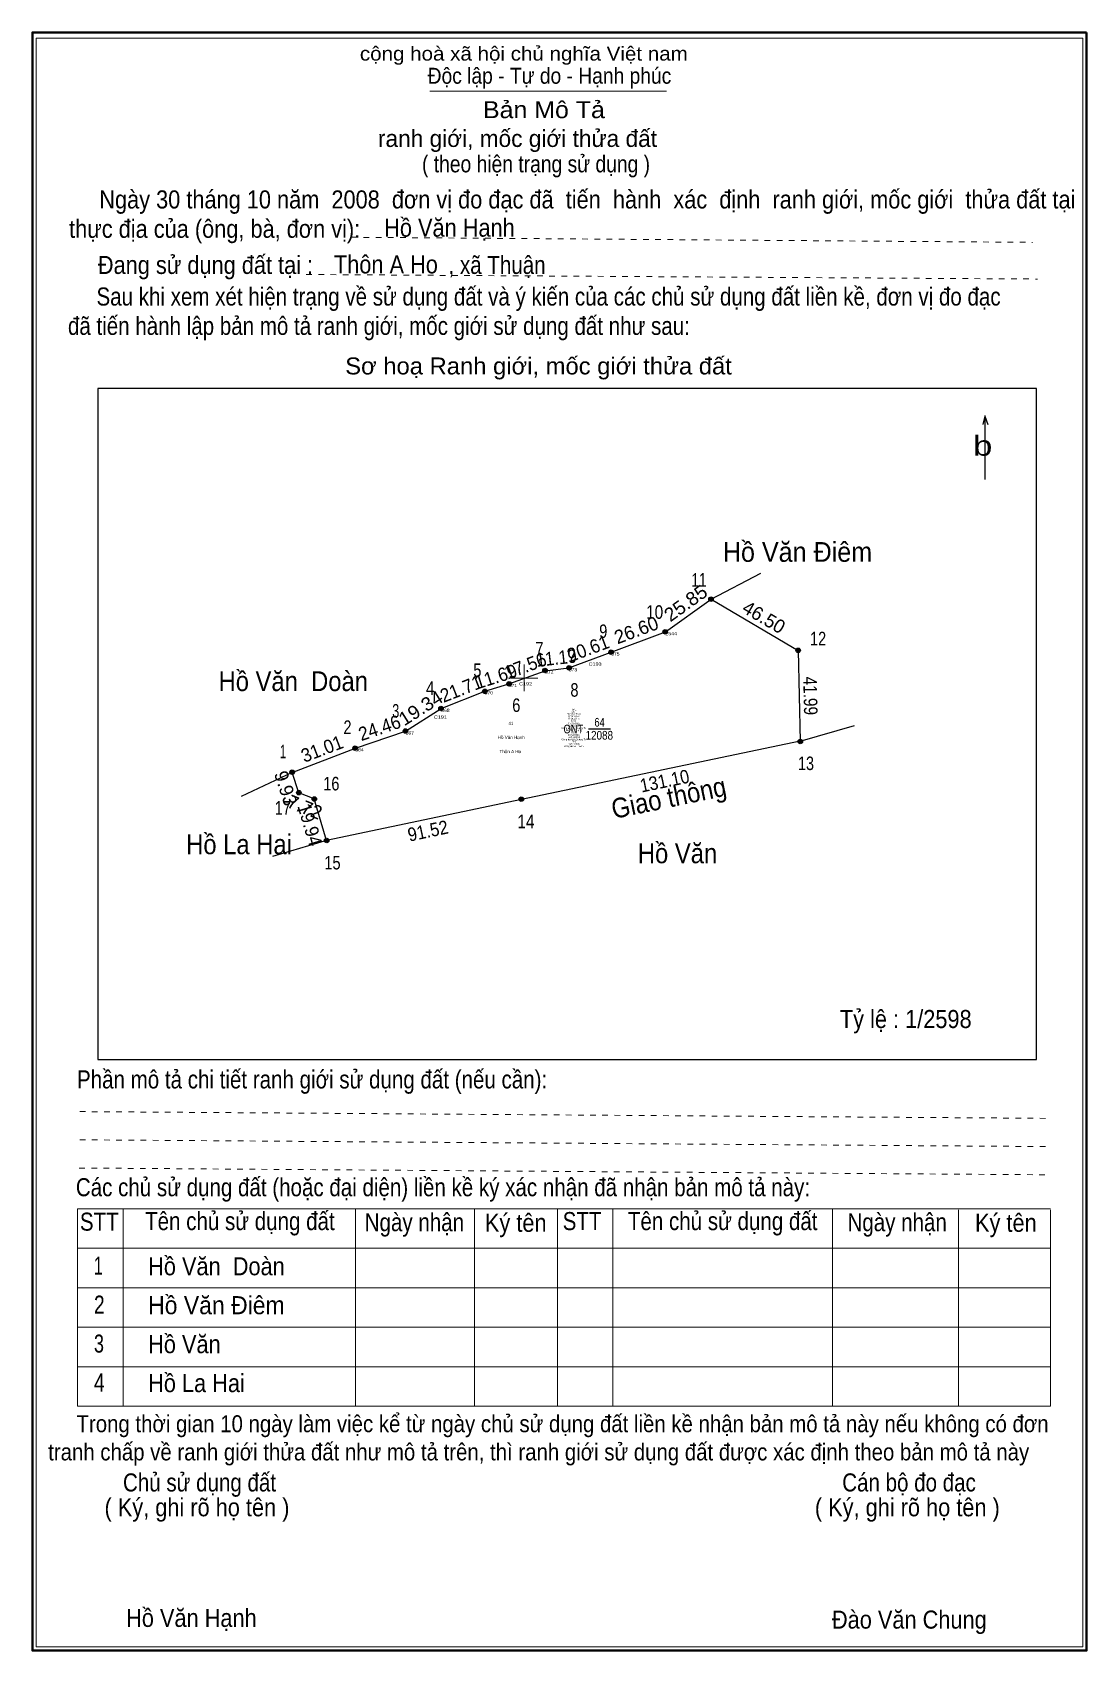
# Model space of a CAD drawing. Header units: metres. Extents: x 987.7 to 1006.3, y 990.8 to 1019.5.
import ezdxf
from ezdxf.enums import TextEntityAlignment as Align

# ---------------------------------------------------------------- set-up
doc = ezdxf.new("R2010")
doc.units = ezdxf.units.M
doc.header["$LTSCALE"] = 0.096
doc.linetypes.add('DOTTED', pattern=[1.5, 0.3, -1.2])
for name, color, linetype in [('1', 7, 'Continuous'), ('15', 7, 'Continuous'), ('5', 7, 'Continuous'), ('54', 7, 'Continuous')]:
    doc.layers.add(name, color=color, linetype=linetype)
for name, color, linetype, lineweight in [('10', 7, 'Continuous', 25), ('13', 7, 'Continuous', 25), ('2', 7, 'Continuous', 13), ('3', 7, 'Continuous', 25), ('4', 7, 'Continuous', 13), ('62', 7, 'Continuous', 13)]:
    doc.layers.add(name, color=color, linetype=linetype, lineweight=lineweight)

msp = doc.modelspace()

# ---------------------------------------------------------------- hatches: boundary and pattern name
at = {"layer": '3'}
for points in [[(999.72672, 1009.44721, 1), (999.64672, 1009.44721, 1)], [(998.91719, 1008.86825, 1), (998.83719, 1008.86825, 1)], [(997.95867, 1008.50795, 1), (997.87867, 1008.50795, 1)], [(1001.27112, 1008.54259, 1), (1001.19112, 1008.54259, 1)], [(996.7869, 1008.18498, 1), (996.7069, 1008.18498, 1)], [(997.21496, 1008.23194, 1), (997.13496, 1008.23194, 1)], [(995.72369, 1007.81543, 1), (995.64369, 1007.81543, 1)], [(996.15328, 1007.94939, 1), (996.07328, 1007.94939, 1)], [(994.94571, 1007.51056, 1), (994.86571, 1007.51056, 1)], [(994.31672, 1007.11214, 1), (994.23672, 1007.11214, 1)], [(1001.31, 1006.9266, 1), (1001.23, 1006.9266, 1)], [(993.42557, 1006.80803, 1), (993.34557, 1006.80803, 1)], [(992.31, 1006.38305, 1), (992.23, 1006.38305, 1)], [(992.42818, 1006.01967, 1), (992.34818, 1006.01967, 1)], [(992.7038, 1005.9088, 1), (992.6238, 1005.9088, 1)], [(996.36808, 1005.90457, 1), (996.28808, 1005.90457, 1)], [(992.92206, 1005.17279, 1), (992.84206, 1005.17279, 1)]]:
    msp.add_hatch(color=256, dxfattribs=at).paths.add_polyline_path(points)

# ---------------------------------------------------------------- linework, layer by layer
at = {"layer": '10'}
for p, q in [((999.69, 1009.45), (1000.57, 1009.91)), ((1001.27, 1006.93), (1002.23, 1007.21)), ((992.27, 1006.38), (991.37, 1005.95)), ((992.88, 1005.17), (991.92, 1004.89))]:
    msp.add_line(p, q, dxfattribs=at)
msp.add_lwpolyline([(992.27, 1006.38), (993.39, 1006.81), (994.28, 1007.11), (994.91, 1007.51), (995.68, 1007.82), (996.11, 1007.95), (996.75, 1008.18), (997.17, 1008.23), (997.92, 1008.51), (998.88, 1008.87), (999.69, 1009.45), (1001.23, 1008.54), (1001.27, 1006.93), (996.33, 1005.9), (992.88, 1005.17), (992.66, 1005.91), (992.39, 1006.02)], close=True, dxfattribs=at)
at = {"layer": '13'}
msp.add_line((997.52, 1007.15), (997.91, 1007.15), dxfattribs=at)
at = {"layer": '2'}
for p, q in [((994.71, 1018.45), (998.9, 1018.45)), ((988.47, 998.65), (1005.7, 998.65)), ((988.47, 995.15), (988.47, 998.65)), ((989.28, 995.15), (989.28, 998.65)), ((993.39, 995.15), (993.39, 998.65)), ((995.5, 995.15), (995.5, 998.65)), ((996.97, 995.15), (996.97, 998.65)), ((997.95, 995.15), (997.95, 998.65)), ((1001.84, 995.15), (1001.84, 998.65)), ((1004.07, 995.15), (1004.07, 998.63)), ((1005.7, 995.15), (1005.7, 998.63)), ((988.47, 997.95), (1005.7, 997.95)), ((988.47, 997.25), (1005.7, 997.25)), ((988.47, 996.55), (1005.7, 996.55)), ((988.47, 995.85), (1005.7, 995.85)), ((988.47, 995.15), (1005.7, 995.15))]:
    msp.add_line(p, q, dxfattribs=at)
at = {"layer": '2', "linetype": 'DOTTED'}
for p, q in [((993.32, 1015.86), (1005.38, 1015.77)), ((992.52, 1015.2), (1005.47, 1015.12)), ((988.51, 1000.37), (1005.68, 1000.25)), ((988.51, 999.87), (1005.68, 999.75)), ((988.5, 999.37), (1005.67, 999.25))]:
    msp.add_line(p, q, dxfattribs=at)
at = {"layer": '2', "lineweight": 25}
for p, q in [((1004.54, 1012.69), (1004.5, 1012.54)), ((1004.54, 1012.7), (1004.54, 1011.57)), ((1004.54, 1012.69), (1004.59, 1012.54))]:
    msp.add_line(p, q, dxfattribs=at)
at = {"layer": '2', "lineweight": 40}
msp.add_lwpolyline([(1006.34, 1019.49), (987.67, 1019.49), (987.67, 990.82), (1006.34, 990.82)], close=True, dxfattribs=at)
at = {"layer": '2'}
msp.add_lwpolyline([(1006.27, 1019.39), (987.74, 1019.39), (987.74, 990.89), (1006.27, 990.89)], close=True, dxfattribs=at)
at = {"layer": '2', "lineweight": 25}
msp.add_lwpolyline([(988.83, 1001.29), (1005.45, 1001.29), (1005.45, 1013.18), (988.83, 1013.18)], close=True, dxfattribs=at)
at = {"layer": '3'}
for centre in [(999.68672, 1009.44721), (998.87719, 1008.86825), (997.91867, 1008.50795), (1001.23112, 1008.54259), (996.7469, 1008.18498), (997.17496, 1008.23194), (995.68369, 1007.81543), (996.11328, 1007.94939), (994.90571, 1007.51056), (994.27672, 1007.11214), (1001.27, 1006.9266), (993.38557, 1006.80803), (992.27, 1006.38305), (992.38818, 1006.01967), (992.6638, 1005.9088), (996.32808, 1005.90457), (992.88206, 1005.17279)]:
    msp.add_circle(centre, 0.04, dxfattribs=at)
at = {"layer": '4'}
for p, q in [((998.89, 1008.87), (998.86, 1008.87)), ((998.88, 1008.86), (998.88, 1008.88))]:
    msp.add_line(p, q, dxfattribs=at)
at = {"layer": '62'}
for p, q in [((996.15, 1008.05), (996.62, 1008.05)), ((996.38, 1007.82), (996.38, 1008.29))]:
    msp.add_line(p, q, dxfattribs=at)

# ---------------------------------------------------------------- texts
at = {"layer": '1'}
for s, width, p in [('11', 0.75, (999.475, 1009.67)), ('10', 0.85, (998.69, 1009.1)), ('9', 0.8, (997.78, 1008.76)), ('7', 0.8, (996.65, 1008.45)), ('12', 0.8, (1001.585, 1008.63)), ('5', 0.8, (995.55, 1008.07)), ('4', 0.85, (994.715, 1007.75)), ('8', 0.8, (997.27, 1007.72)), ('3', 0.7, (994.105, 1007.35)), ('6', 0.8, (996.24, 1007.45)), ('2', 0.8, (993.25, 1007.06)), ('1', 0.65, (992.11, 1006.63)), ('13', 0.8, (1001.37, 1006.42)), ('16', 0.8, (992.965, 1006.06)), ('17', 0.8, (992.105, 1005.63)), ('14', 0.85, (996.41, 1005.39)), ('15', 0.8, (992.985, 1004.66))]:
    msp.add_text(s, height=0.24, dxfattribs=dict(at, width=width)).set_placement(p, align=Align.CENTER)
at = {"layer": '13', "width": 0.8}
msp.add_text('ONT ', height=0.154, dxfattribs=at).set_placement((997.47, 1007.07), align=Align.RIGHT)
at = {"layer": '13'}
for s, width, p in [('64', 0.8, (997.715, 1007.19)), ('12088', 0.85, (997.71, 1006.96))]:
    msp.add_text(s, height=0.154, dxfattribs=dict(at, width=width)).set_placement(p, align=Align.CENTER)
at = {"layer": '15'}
for s, width, p in [('41', 0.8, (996.145, 1007.22)), ('Hồ Văn Hạnh', 0.95, (996.15, 1006.97)), ('Thôn A Ho ', 0.95, (996.145, 1006.72))]:
    msp.add_text(s, height=0.05772, dxfattribs=dict(at, width=width)).set_placement(p, align=Align.CENTER)
at = {"layer": '2'}
for s, height, width, p in [('cộng hoà xã hội chủ nghĩa Việt nam', 0.2474, 1.1, (993.47, 1018.99)), ('Độc lập - Tự do - Hạnh phúc', 0.2828, 0.9, (994.67, 1018.58)), ('Bản Mô Tả', 0.3, 1.1, (995.65, 1017.97)), ('( theo hiện trạng sử dụng )', 0.3, 0.85, (994.57, 1017.01)), ('     Ngày 30 tháng 10 năm  2008  đơn vị đo đạc đã  tiến  hành  xác  định  ranh giới, mốc giới  thửa đất tại ', 0.32, 0.9, (988.32, 1016.37)), ('thực địa của (ông, bà, đơn vị): ', 0.32, 0.9, (988.32, 1015.85)), ('Đang sử dụng đất tại :', 0.32, 0.9, (988.83, 1015.21)), (', xã Thuận', 0.32, 0.85, (995.04, 1015.21)), ('     Sau khi xem xét hiện trạng về sử dụng đất và ý kiến của các chủ sử dụng đất liền kề, đơn vị đo đạc ', 0.32, 0.85, (988.3, 1014.65)), ('đã tiến hành lập bản mô tả ranh giới, mốc giới sử dụng đất như sau:', 0.32, 0.85, (988.3, 1014.13)), ('Sơ hoạ Ranh giới, mốc giới thửa đất', 0.3, 1.05, (993.21, 1013.43)), ('Phần mô tả chi tiết ranh giới sử dụng đất (nếu cần):', 0.32, 0.85, (988.46, 1000.78)), ('Các chủ sử dụng đất (hoặc đại diện) liền kề ký xác nhận đã nhận bản mô tả này:', 0.32, 0.85, (988.44, 998.87)), ('     Trong thời gian 10 ngày làm việc kể từ ngày chủ sử dụng đất liền kề nhận bản mô tả này nếu không có đơn ', 0.3, 0.9, (987.95, 994.69)), ('tranh chấp về ranh giới thửa đất như mô tả trên, thì ranh giới sử dụng đất được xác định theo bản mô tả này', 0.3, 0.9, (987.95, 994.19))]:
    msp.add_text(s, height=height, dxfattribs=dict(at, width=width)).set_placement(p)
msp.add_text('ranh giới, mốc giới thửa đất', height=0.3, dxfattribs=at).set_placement((993.79, 1017.46))
for s, height, width, p in [('b', 0.3535, 1.3, (1004.5, 1011.99)), ('Hồ Văn Điêm', 0.35, 0.95, (1001.22, 1010.11)), ('Hồ Văn  Doàn', 0.35, 0.9, (992.29, 1007.82)), ('Hồ La Hai', 0.35, 0.9, (991.33, 1004.93)), ('Hồ Văn', 0.35, 0.9, (999.095, 1004.77)), ('STT', 0.32, 0.85, (988.855, 998.26)), ('Tên chủ sử dụng đất', 0.32, 0.85, (991.345, 998.27)), ('Ngày nhận', 0.32, 0.85, (994.435, 998.25)), ('Ký tên', 0.32, 0.9, (996.23, 998.24)), ('STT', 0.32, 0.85, (997.405, 998.27)), ('Tên chủ sử dụng đất', 0.32, 0.85, (999.895, 998.27)), ('Ngày nhận', 0.32, 0.85, (1002.985, 998.25)), ('Ký tên', 0.32, 0.9, (1004.91, 998.24)), ('Chủ sử dụng đất', 0.32, 0.85, (990.63, 993.64)), ('Cán bộ đo đạc', 0.32, 0.85, (1003.195, 993.64)), ('( Ký, ghi rõ họ tên )', 0.32, 0.9, (990.585, 993.2)), ('( Ký, ghi rõ họ tên )', 0.32, 0.9, (1003.165, 993.2)), ('( Ký, ghi rõ họ tên )', 0.32, 0.9, (1003.165, 993.2))]:
    msp.add_text(s, height=height, dxfattribs=dict(at, width=width)).set_placement(p, align=Align.CENTER)
at = {"layer": '2', "width": 0.9}
msp.add_text('Giao thông', height=0.35, rotation=11.684, dxfattribs=at).set_placement((998.97456, 1005.76189), align=Align.CENTER)
at = {"layer": '3'}
for s, height, rotation, width, p in [('25.85', 0.24, 35.571, 1.05, (999.31019, 1009.28045)), ('20.61', 0.2399, 20.361, 0.95, (997.55326, 1008.4611)), ('17.56', 0.24, 20.396, 0.95, (996.44318, 1008.15503)), ('11.19', 0.24, 6.261, 0.9, (996.96191, 1008.28861)), ('21.71', 0.24, 21.399, 0.95, (995.30622, 1007.7496)), ('11.69', 0.24, 17.319, 0.95, (995.91428, 1007.96359)), ('41.99', 0.2399, 271.378, 0.85, (1001.32835, 1007.73289)), ('19.34', 0.24, 32.351, 1.05, (994.61079, 1007.41853)), ('24.46', 0.24, 18.842, 0.95, (993.85624, 1007.05498)), ('31.01', 0.2399, 20.854, 0.95, (992.84229, 1006.68421)), ('131.10', 0.24, 11.684, 0.9, (998.8907, 1006.11114)), ('19.94', 0.24, 286.518, 0.95, (992.46998, 1005.41912)), ('91.52', 0.24, 11.989, 0.9, (994.70007, 1005.22646))]:
    msp.add_text(s, height=height, rotation=rotation, dxfattribs=dict(at, width=width)).set_placement(p, align=Align.CENTER)
for s, height, rotation, p in [('46.50', 0.24, 329.641, (1000.56435, 1009.02658)), ('26.60', 0.2399, 20.601, (998.40779, 1008.78825)), ('9.93', 0.24, 288.015, (992.04362, 1006.06211)), ('7.72', 0.24, 338.088, (992.45022, 1005.65326))]:
    msp.add_text(s, height=height, rotation=rotation, dxfattribs=at).set_placement(p, align=Align.CENTER)
at = {"layer": '4'}
for s, width, p in [('Hồ Văn Hạnh', 0.9, (993.9, 1015.87)), ('Thôn A Ho', 0.9, (993.01, 1015.22)), ('Tỷ lệ : 1/2598', 0.9, (1001.97, 1001.85)), ('1', 0.65, (988.76, 997.48)), ('Hồ Văn  Doàn', 0.9, (989.72, 997.47)), ('2', 0.8, (988.76, 996.79)), ('Hồ Văn Điêm', 0.95, (989.72, 996.78)), ('3', 0.75, (988.76, 996.1)), ('Hồ Văn', 0.9, (989.72, 996.09)), ('4', 0.8, (988.76, 995.41)), ('Hồ La Hai', 0.9, (989.72, 995.4)), ('Hồ Văn Hạnh', 0.9, (989.33, 991.24)), ('Đào Văn Chung', 0.9, (1001.83, 991.21))]:
    msp.add_text(s, height=0.32, dxfattribs=dict(at, width=width)).set_placement(p)
at = {"layer": '5'}
for s, width, p in [('2544', 1.2, (998.88, 1008.81)), ('C193 ', 1.25, (997.52, 1008.27)), ('875', 1.15, (997.92, 1008.45)), ('872', 1.15, (996.75, 1008.13)), ('873', 1.15, (997.17, 1008.17)), ('870', 1.15, (995.68, 1007.76)), ('871', 1.1, (996.11, 1007.89)), ('C192 ', 1.25, (996.29, 1007.92)), ('868', 1.15, (994.91, 1007.45)), ('C191 ', 1.25, (994.78, 1007.33)), ('867', 1.15, (994.28, 1007.05)), ('864', 1.15, (993.39, 1006.75))]:
    msp.add_text(s, height=0.05772, dxfattribs=dict(at, width=width)).set_placement(p)
at = {"layer": '54'}
for s, width, p in [('ONT', 0.9, (997.26, 1007.44)), ('64', 0.65, (997.255, 1007.48)), ('Công an tỉnh Quảng Trị', 0.9, (997.26, 1007.15)), ('Hồ Văn Hạnh', 0.9, (997.26, 1007.4)), ('Thôn A Ho', 0.9, (997.26, 1007.36)), ('Thôn A Ho', 0.9, (997.26, 1007.32)), ('197254255', 0.8, (997.255, 1007.23)), ('16/08/2007', 0.85, (997.26, 1007.19)), ('1976', 0.75, (997.255, 1007.28)), ('Công an tỉnh Quảng Trị', 0.9, (997.26, 1006.95)), ('Hồ Thị Phương', 0.85, (997.26, 1007.11)), ('197203415', 0.8, (997.255, 1007.03)), ('16/07/2004', 0.85, (997.26, 1006.99)), ('13/01/2005', 0.85, (997.26, 1006.87)), ('1980', 0.75, (997.255, 1007.07)), ('78/5', 0.75, (997.26, 1006.91)), ('Công an xã Thanh', 0.85, (997.255, 1006.83))]:
    msp.add_text(s, height=0.03078, dxfattribs=dict(at, width=width)).set_placement(p, align=Align.CENTER)

doc.saveas('drawing.dxf')
